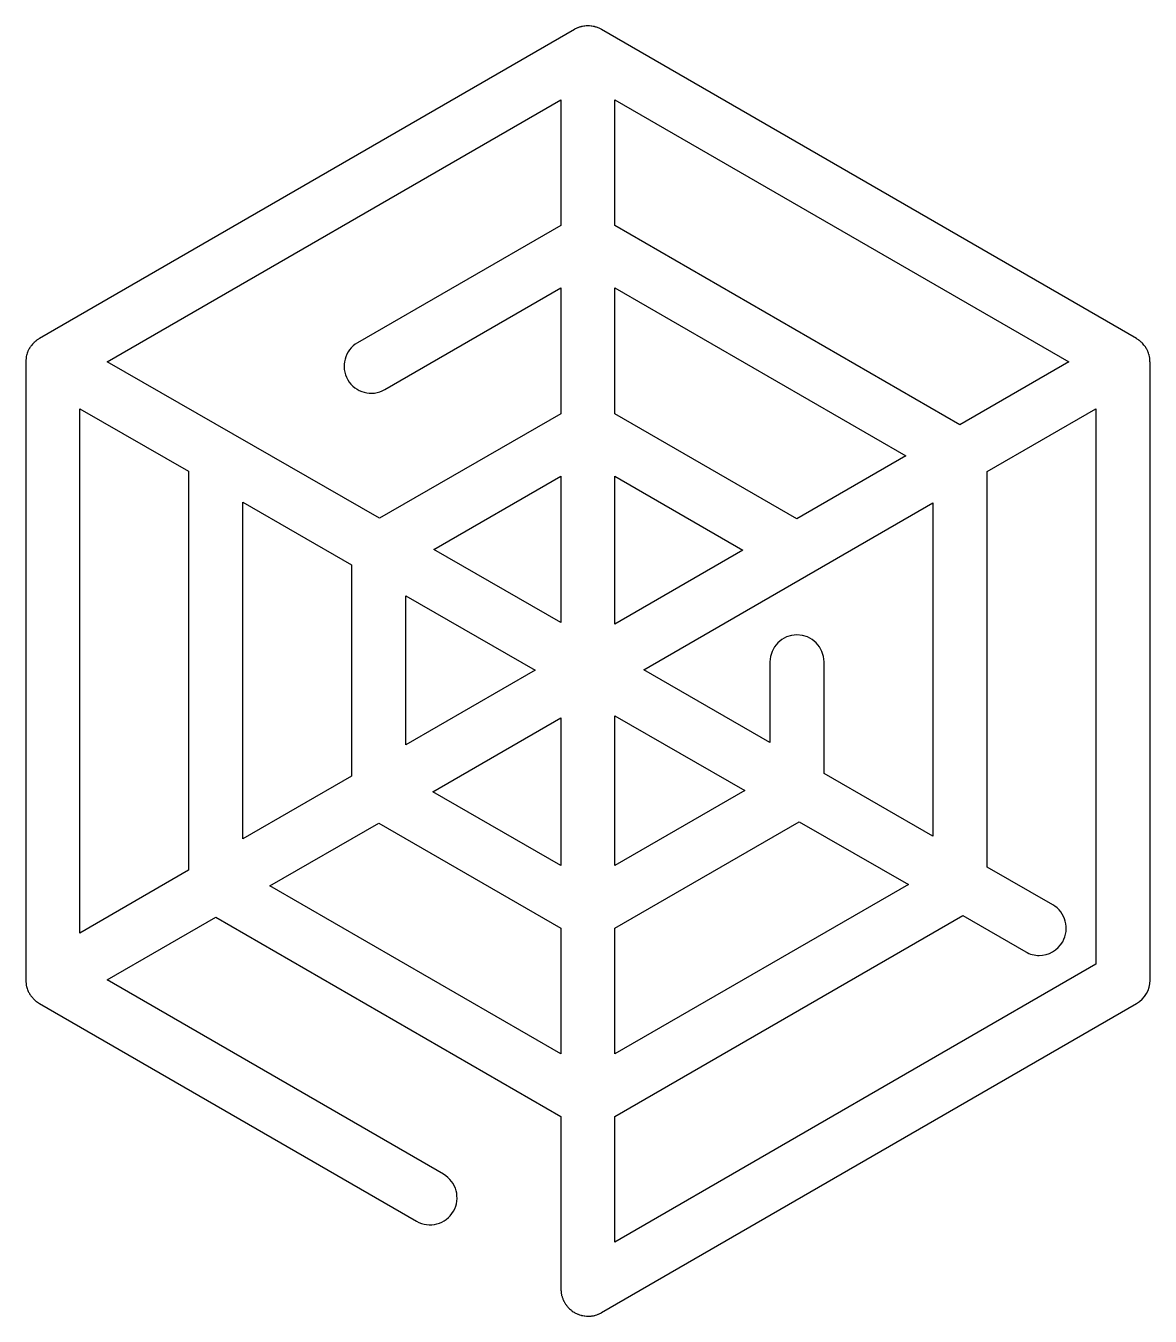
# Model space of a CAD drawing. Extents: x 13 to 253, y 37 to 205.
# Drawn here: x 219.13 to 235.13, y 108.03 to 126.38 of the extents above; entities that cross this region are included whole.
import ezdxf

# ---------------------------------------------------------------- set-up
doc = ezdxf.new("R2010")
doc.units = 0
doc.layers.get('0').update_dxf_attribs({"linetype": 'CONTINUOUS'})

msp = doc.modelspace()

# ---------------------------------------------------------------- linework, layer by layer
at = {"color": 7}
for points in [[(226.93564, 126.328026), (219.3234, 121.933092)], [(234.93163, 121.933178), (227.32044, 126.328026)], [(224.23722, 121.205414), (226.74172, 122.651405), (226.74172, 120.863262), (224.16409, 119.37508), (220.28706, 121.600418), (226.74172, 125.327037), (226.74172, 123.541206)], [(226.74172, 123.541206), (223.85192, 121.872765)], [(219.13015, 121.599369), (219.13015, 112.809445)], [(235.12813, 121.601306), (235.12431, 121.602858)], [(235.1282, 112.807455), (235.1282, 121.597906)], [(233.74062, 113.878237), (232.8074, 114.413877), (232.8074, 120.03916), (234.35396, 120.932043), (234.35396, 113.031976), (227.51232, 109.08201)], [(229.71763, 117.332896), (229.71763, 116.18738), (227.92159, 117.218267), (232.03679, 119.594195), (232.03679, 114.85621), (230.48825, 115.745109)], [(230.48825, 115.745109), (230.48825, 117.332896)], [(225.0735, 110.045547), (220.28678, 112.809156), (221.83333, 113.70204), (226.7431, 110.867406), (226.7431, 108.41422)], [(227.51232, 109.08201), (227.51232, 110.867836), (232.46037, 113.724562), (233.35698, 113.209921)], [(219.32285, 112.475535), (219.32485, 112.474235)], [(219.32685, 112.473604), (224.68819, 109.3782)], [(227.32296, 108.07882), (234.93555, 112.47378)]]:
    msp.add_lwpolyline(points, dxfattribs=at)
for points in [[(232.4221, 120.706509), (227.51232, 123.541144), (227.51232, 125.327038), (233.96865, 121.599455)], [(230.10294, 119.367566), (227.51232, 120.863262), (227.51232, 122.65134), (231.65148, 120.261606)], [(219.90008, 120.933965), (221.44664, 120.046284), (221.44664, 114.369821), (219.90008, 113.476936)], [(226.74172, 117.895503), (224.93694, 118.9314), (226.74172, 119.973332)], [(227.51232, 119.973396), (229.33232, 118.922602), (227.51232, 117.871871)], [(222.21725, 114.814785), (222.21725, 119.604016), (223.7658, 118.715179), (223.7658, 115.708889)], [(224.53642, 118.272782), (226.37695, 117.216336), (224.53642, 116.153725)], [(227.51232, 116.564656), (229.36155, 115.5032), (227.51232, 114.435581)], [(226.74172, 116.537106), (226.74172, 114.43558), (224.92173, 115.48631)], [(222.60256, 114.147371), (224.15111, 115.041412), (226.74172, 113.545716), (226.74172, 111.757573)], [(227.51232, 113.54578), (230.13441, 115.059649), (231.68751, 114.168179), (227.51232, 111.757637)]]:
    msp.add_lwpolyline(points, close=True, dxfattribs=at)
for points in [[(226.93864, 126.329526), (226.93797, 126.328944), (226.93664, 126.328647), (226.93564, 126.328026)], [(226.98084, 126.350276), (226.96624, 126.344176), (226.95234, 126.337236), (226.93864, 126.329526)], [(226.98384, 126.351276), (226.98317, 126.350888), (226.98184, 126.350604), (226.98084, 126.350276)], [(227.02434, 126.364956), (227.01054, 126.361156), (226.99694, 126.356656), (226.98384, 126.351276)], [(227.03564, 126.367856), (227.03164, 126.366976), (227.02864, 126.365956), (227.02434, 126.364956)], [(227.07074, 126.374856), (227.05894, 126.373056), (227.04704, 126.370856), (227.03564, 126.367856)], [(227.08214, 126.376656), (227.07814, 126.376194), (227.07414, 126.375556), (227.07074, 126.374856)], [(227.12804, 126.379656), (227.11244, 126.379656), (227.09714, 126.378456), (227.08214, 126.376656)], [(227.17404, 126.376656), (227.15894, 126.378456), (227.14364, 126.379656), (227.12804, 126.379656)], [(227.18544, 126.374856), (227.18144, 126.375439), (227.17744, 126.376156), (227.17404, 126.376656)], [(227.22054, 126.367856), (227.20904, 126.370656), (227.19724, 126.372956), (227.18544, 126.374856)], [(227.23184, 126.364956), (227.22784, 126.365916), (227.22484, 126.367056), (227.22054, 126.367856)], [(227.27234, 126.351276), (227.25924, 126.356576), (227.24564, 126.361076), (227.23184, 126.364956)], [(227.27534, 126.350276), (227.27467, 126.350665), (227.27334, 126.350948), (227.27234, 126.351276)], [(227.31744, 126.329526), (227.30374, 126.337226), (227.28974, 126.344236), (227.27534, 126.350276)], [(227.32044, 126.328026), (227.31977, 126.328608), (227.31844, 126.328906), (227.31744, 126.329526)], [(219.2386, 121.866062), (219.2306, 121.857662), (219.2229, 121.848842), (219.2155, 121.839602)], [(219.2466, 121.874562), (219.2436, 121.871862), (219.2406, 121.868862), (219.2386, 121.866062)], [(219.2795, 121.903522), (219.268, 121.894622), (219.2571, 121.884842), (219.2466, 121.874562)], [(219.2815, 121.904922), (219.28102, 121.904534), (219.28083, 121.904043), (219.2795, 121.903522)], [(219.3204, 121.930992), (219.307, 121.923092), (219.2939, 121.914482), (219.2815, 121.904922)], [(219.3234, 121.933092), (219.3214, 121.932461), (219.3214, 121.931592), (219.3204, 121.930992)], [(223.85192, 121.872765), (223.66761, 121.766356), (223.60448, 121.530677), (223.7109, 121.346437)], [(234.93463, 121.931078), (234.93263, 121.931709), (234.93263, 121.932578), (234.93163, 121.933178)], [(234.97323, 121.905198), (234.96073, 121.914698), (234.94793, 121.923248), (234.93463, 121.931078)], [(234.97623, 121.902498), (234.97423, 121.903377), (234.97423, 121.904398), (234.97323, 121.905198)], [(235.00753, 121.874948), (234.99753, 121.884748), (234.98713, 121.893948), (234.97623, 121.902498)], [(235.01653, 121.866248), (235.01353, 121.869248), (235.01053, 121.872048), (235.00753, 121.874948)], [(235.03963, 121.839798), (235.03263, 121.849098), (235.02463, 121.857848), (235.01653, 121.866248)], [(219.14202, 121.694799), (219.13902, 121.681049), (219.13602, 121.667309), (219.13402, 121.653439)], [(219.14502, 121.705779), (219.14435, 121.702179), (219.14302, 121.698479), (219.14202, 121.694799)], [(219.15672, 121.740189), (219.15172, 121.728819), (219.14872, 121.717329), (219.14502, 121.705779)], [(219.16072, 121.750329), (219.15872, 121.746929), (219.15772, 121.743529), (219.15672, 121.740189)], [(219.18082, 121.791169), (219.17282, 121.777809), (219.16662, 121.764139), (219.16072, 121.750329)], [(219.1813, 121.791752), (219.18117, 121.791559), (219.18106, 121.791363), (219.18082, 121.791169)], [(219.1833, 121.793652), (219.18282, 121.793021), (219.18262, 121.792452), (219.1813, 121.791752)], [(219.2075, 121.830002), (219.1985, 121.818442), (219.1907, 121.806442), (219.1833, 121.793652)], [(219.2155, 121.839602), (219.2125, 121.836302), (219.2095, 121.833302), (219.2075, 121.830002)], [(235.04763, 121.830398), (235.04463, 121.833698), (235.04263, 121.836698), (235.03963, 121.839798)], [(235.07313, 121.792258), (235.06513, 121.805678), (235.05673, 121.818328), (235.04763, 121.830398)], [(235.09343, 121.751098), (235.08743, 121.765028), (235.08093, 121.778768), (235.07313, 121.792258)], [(235.09843, 121.739918), (235.09643, 121.743618), (235.09543, 121.747418), (235.09343, 121.751098)], [(235.10983, 121.706398), (235.10683, 121.717708), (235.10283, 121.728868), (235.09843, 121.739918)], [(235.11283, 121.695038), (235.11216, 121.698838), (235.11083, 121.702638), (235.10983, 121.706398)], [(235.12083, 121.653168), (235.11883, 121.667168), (235.11583, 121.681168), (235.11283, 121.695038)], [(219.13035, 121.602269), (219.13035, 121.60139), (219.13015, 121.600269), (219.13015, 121.599369)], [(219.13335, 121.649539), (219.13135, 121.633809), (219.13035, 121.618009), (219.13035, 121.602269)], [(219.13402, 121.653439), (219.13384, 121.652139), (219.13353, 121.650839), (219.13335, 121.649539)], [(235.12131, 121.649868), (235.12119, 121.650868), (235.12083, 121.651968), (235.12083, 121.653168)], [(235.12431, 121.602858), (235.12419, 121.618528), (235.12364, 121.634198), (235.12131, 121.649868)], [(235.1282, 121.597906), (235.12838, 121.598906), (235.1282, 121.600106), (235.12813, 121.601306)], [(223.7109, 121.346437), (223.8173, 121.162196), (224.05298, 121.098941), (224.23722, 121.205414)], [(230.10294, 117.718202), (229.89018, 117.718202), (229.71763, 117.545649), (229.71763, 117.332896)], [(230.48825, 117.332896), (230.48825, 117.545649), (230.31569, 117.718202), (230.10294, 117.718202)], [(233.88298, 113.352294), (233.98888, 113.536855), (233.92508, 113.772342), (233.74062, 113.878237)], [(233.54841, 113.158741), (233.68192, 113.158741), (233.81177, 113.228221), (233.88298, 113.352294)], [(233.35698, 113.209921), (233.41748, 113.175181), (233.48343, 113.158741), (233.54841, 113.158741)], [(219.13015, 112.809445), (219.13015, 112.808345), (219.13035, 112.807245), (219.13039, 112.806045)], [(219.13039, 112.806045), (219.13052, 112.790375), (219.13106, 112.774715), (219.13339, 112.759035)], [(219.13339, 112.759035), (219.13352, 112.758035), (219.13388, 112.756935), (219.13388, 112.755735)], [(219.13388, 112.755735), (219.13588, 112.741735), (219.13888, 112.727735), (219.14188, 112.713865)], [(219.14188, 112.713865), (219.14256, 112.710065), (219.14388, 112.706265), (219.14488, 112.702505)], [(219.14488, 112.702505), (219.14788, 112.691195), (219.15088, 112.680035), (219.15628, 112.668985)], [(234.93555, 112.47378), (235.05473, 112.54262), (235.1282, 112.669837), (235.1282, 112.807455)], [(219.15628, 112.668985), (219.15828, 112.665285), (219.15928, 112.661485), (219.16128, 112.657805)], [(219.16128, 112.657805), (219.16728, 112.643875), (219.17388, 112.630135), (219.18158, 112.616645)], [(219.18158, 112.616645), (219.18183, 112.616184), (219.18207, 112.615845), (219.18225, 112.615345)], [(219.18225, 112.615345), (219.19025, 112.601095), (219.19965, 112.587345), (219.20985, 112.574235)], [(219.20985, 112.574235), (219.21585, 112.566735), (219.22205, 112.560115), (219.22835, 112.553105)], [(219.22835, 112.553105), (219.23335, 112.547505), (219.23835, 112.541665), (219.24325, 112.536415)], [(219.24325, 112.536415), (219.25125, 112.528415), (219.25985, 112.521375), (219.26855, 112.514265)], [(219.26855, 112.514265), (219.27255, 112.510665), (219.27655, 112.506665), (219.28145, 112.503225)], [(219.28145, 112.503225), (219.29145, 112.495725), (219.30145, 112.489345), (219.31185, 112.482935)], [(219.31185, 112.482935), (219.31585, 112.480735), (219.31885, 112.477835), (219.32285, 112.475535)], [(219.32485, 112.474235), (219.32534, 112.474042), (219.32552, 112.473774), (219.32685, 112.473604)], [(225.21452, 109.51922), (225.32087, 109.70346), (225.25782, 109.93914), (225.0735, 110.045547)], [(224.68819, 109.3782), (224.87269, 109.27172), (225.10817, 109.335), (225.21452, 109.51922)], [(226.7431, 108.41422), (226.7431, 108.41322), (226.74329, 108.41122), (226.74329, 108.41022)], [(226.74329, 108.41022), (226.74336, 108.40222), (226.74396, 108.39362), (226.74529, 108.38532)], [(226.74529, 108.38532), (226.74554, 108.38032), (226.74578, 108.37632), (226.74596, 108.37162)], [(226.74596, 108.37162), (226.74664, 108.36362), (226.74796, 108.35652), (226.74896, 108.34892)], [(226.74896, 108.34892), (226.74964, 108.34392), (226.75096, 108.33842), (226.75196, 108.33322)], [(226.75196, 108.33322), (226.75396, 108.32722), (226.75496, 108.32072), (226.75696, 108.31452)], [(226.75696, 108.31452), (226.75896, 108.30852), (226.75996, 108.30202), (226.76296, 108.29592)], [(226.76296, 108.29592), (226.76496, 108.29092), (226.76596, 108.28592), (226.76896, 108.28102)], [(226.76896, 108.28102), (226.77196, 108.27402), (226.77496, 108.26672), (226.77696, 108.25972)], [(226.77696, 108.25972), (226.77896, 108.25572), (226.78096, 108.25172), (226.78296, 108.24712)], [(226.78296, 108.24712), (226.78596, 108.24012), (226.78996, 108.23242), (226.79416, 108.22532)], [(226.79416, 108.22532), (226.79483, 108.22432), (226.79616, 108.22232), (226.79616, 108.22132)], [(226.79616, 108.22132), (226.79816, 108.21932), (226.79916, 108.21732), (226.80016, 108.21532)], [(226.80016, 108.21532), (226.80616, 108.20452), (226.81366, 108.19412), (226.82106, 108.18402)], [(226.82106, 108.18402), (226.82406, 108.18102), (226.82706, 108.17702), (226.82906, 108.17352)], [(226.82906, 108.17352), (226.83806, 108.16202), (226.84796, 108.15092), (226.85846, 108.14052)], [(226.85846, 108.14052), (226.86146, 108.13752), (226.86446, 108.13552), (226.86746, 108.13252)], [(226.86746, 108.13252), (226.87546, 108.12452), (226.88406, 108.11772), (226.89276, 108.11082)], [(226.89276, 108.11082), (226.89676, 108.10782), (226.90176, 108.10382), (226.90576, 108.10082)], [(226.90576, 108.10082), (226.91476, 108.09482), (226.92396, 108.08832), (226.93346, 108.08262)], [(226.93346, 108.08262), (226.93646, 108.08062), (226.93946, 108.07862), (226.94346, 108.07662)], [(226.94346, 108.07662), (226.95656, 108.06962), (226.97026, 108.06272), (226.98436, 108.05692)], [(226.98436, 108.05692), (226.98636, 108.05612), (226.98836, 108.05592), (226.99036, 108.05492)], [(226.99036, 108.05492), (227.00256, 108.04992), (227.01496, 108.04592), (227.02766, 108.04252)], [(227.02766, 108.04252), (227.03166, 108.04156), (227.03566, 108.04052), (227.03906, 108.03952)], [(227.03906, 108.03952), (227.05026, 108.03652), (227.06166, 108.03452), (227.07316, 108.03252)], [(227.07316, 108.03252), (227.07716, 108.03189), (227.08116, 108.03152), (227.08536, 108.03052)], [(227.08536, 108.03052), (227.09936, 108.02852), (227.11356, 108.02752), (227.12786, 108.02752)], [(227.12786, 108.02752), (227.12853, 108.02752), (227.12986, 108.02733), (227.13086, 108.02733)], [(227.13086, 108.02733), (227.13286, 108.02733), (227.13486, 108.02765), (227.13686, 108.02772)], [(227.13686, 108.02772), (227.14976, 108.02791), (227.16236, 108.02868), (227.17496, 108.02972)], [(227.17496, 108.02972), (227.18096, 108.0303), (227.18516, 108.03072), (227.19016, 108.03172)], [(227.19016, 108.03172), (227.20046, 108.03372), (227.21076, 108.03572), (227.22076, 108.03772)], [(227.22076, 108.03772), (227.22576, 108.03872), (227.23076, 108.03972), (227.23506, 108.04172)], [(227.23506, 108.04172), (227.24756, 108.04572), (227.25996, 108.04972), (227.27186, 108.05412)], [(227.27186, 108.05412), (227.27386, 108.05492), (227.27586, 108.05512), (227.27786, 108.05612)], [(227.27786, 108.05612), (227.29246, 108.06212), (227.30636, 108.06912), (227.31996, 108.07682)], [(227.31996, 108.07682), (227.32064, 108.0774), (227.32196, 108.0777), (227.32296, 108.07882)]]:
    msp.add_open_spline(points, degree=3, dxfattribs=at)

doc.saveas('drawing.dxf')
